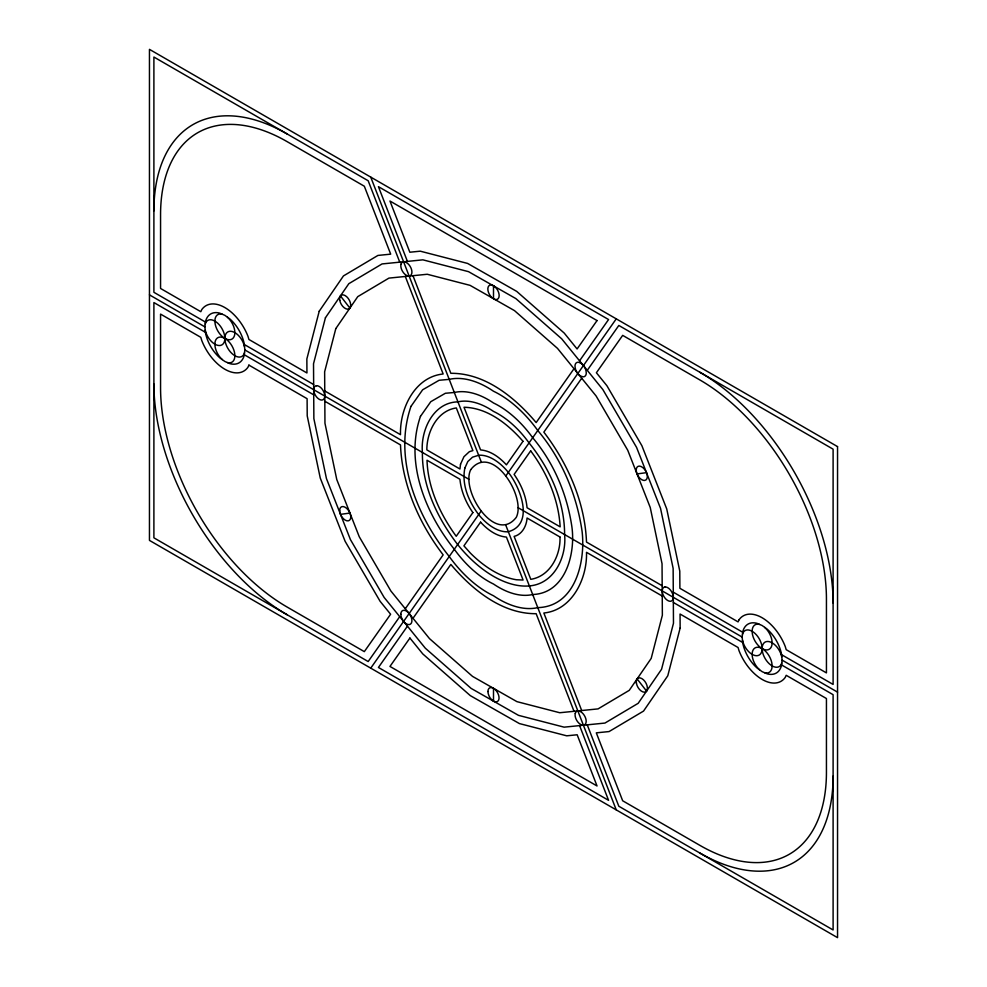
<?xml version="1.0" encoding="UTF-8"?>
<svg xmlns="http://www.w3.org/2000/svg" width="987" height="987" viewBox="0 0 987 987"><rect width="100%" height="100%" fill="white"/><g stroke="black" fill="none" stroke-linecap="round" stroke-linejoin="round"><path stroke-width="1.48" d="M204.889 326.87L205.567 321.293A28.265 16.323 60 0 1 219.694 313.126L224.863 315.334L230.045 319.109A28.265 16.323 60 0 1 244.171 343.575L244.85 349.941L244.171 355.517A28.265 16.323 60 0 1 230.045 363.685L224.863 361.476L219.694 357.713A28.265 16.323 60 0 1 205.567 333.236L204.889 326.87L149.456 294.866M742.15 637.059L742.829 631.483A28.265 16.323 60 0 1 756.955 623.315L762.137 625.524L767.306 629.287A28.265 16.323 60 0 1 781.433 653.764L782.111 660.13L781.433 665.707A28.265 16.323 60 0 1 767.306 673.874L762.137 671.666L756.955 667.891A28.265 16.323 60 0 1 742.829 643.425L742.15 637.059L517.879 507.577M399.735 616.653L368.176 661.537L153.898 537.829L153.898 302.565L205.469 332.335M405.287 608.745L443.151 554.867C419.13 523.455 402.017 484.777 400.5 444.927L324.822 401.24M573.99 368.731L536.151 422.559C514.98 397.49 485.148 373.024 450.849 373.308L412.973 275.694M579.542 360.835L608.572 319.541L378.428 186.666L407.421 261.395M370.742 668.15L481.311 510.847M505.689 476.153L616.258 318.85M407.458 626.165L378.428 667.459L608.572 800.334L579.579 725.605M413.01 618.269L450.849 564.441C472.02 589.51 501.852 613.976 536.151 613.692L574.027 711.306M581.713 378.255L543.849 432.133C567.87 463.545 584.983 502.223 586.5 542.073L662.178 585.76M587.265 370.347L618.824 325.463L833.102 449.171L833.102 684.435L781.531 654.665M340.503 514.35L349.953 513.067M637.047 473.933L646.497 472.65M205.469 322.083L153.898 292.312L153.898 57.036L368.176 180.757L399.76 262.16M244.27 344.475L313.656 384.535M324.76 390.951L400.5 434.675C399.636 408.692 414.737 376.849 443.151 373.987L405.312 276.471M673.282 592.175L742.73 632.26M244.85 349.941L469.121 479.423M782.111 660.13L837.544 692.134M244.27 354.74L313.718 394.825M662.24 596.049L586.5 552.325C587.364 578.308 572.263 610.151 543.849 613.013L581.688 710.529M673.344 602.465L742.73 642.525M781.531 664.917L833.102 694.688L833.102 929.964L618.824 806.243L587.24 724.84M340.441 295.903L349.892 308.092M637.108 678.908L646.559 691.097M370.742 177.105L481.311 462.076M505.689 524.924L616.258 809.895M493.5 285.86L493.5 298.691M493.5 688.309L493.5 701.14M833.102 776.127A188.406 108.78 60 0 1 699.869 853.039M699.869 372.259A188.406 108.78 60 0 1 833.102 603.008M287.131 614.741A188.406 108.78 60 0 1 153.898 383.992M153.898 210.873A188.406 108.78 60 0 1 287.131 133.961M781.778 662.919A14.126 8.155 60 0 1 766.393 660.5A14.126 8.155 60 0 1 766.393 641.599A14.126 8.155 60 0 1 781.778 656.947M742.483 634.271A14.126 8.155 60 0 1 757.868 636.677A14.126 8.155 60 0 1 757.868 655.59A14.126 8.155 60 0 1 742.483 640.242M764.715 627.399A14.126 8.155 60 0 1 770.316 648.397A14.126 8.155 60 0 1 753.945 638.947A14.126 8.155 60 0 1 759.546 624.413M759.546 669.778A14.126 8.155 60 0 1 753.945 648.792A14.126 8.155 60 0 1 770.316 658.243A14.126 8.155 60 0 1 764.715 672.764M205.222 324.081A14.126 8.155 60 0 1 220.607 326.5A14.126 8.155 60 0 1 220.607 345.401A14.126 8.155 60 0 1 205.222 330.053M244.517 352.729A14.126 8.155 60 0 1 229.132 350.323A14.126 8.155 60 0 1 229.132 331.41A14.126 8.155 60 0 1 244.517 346.758M227.454 317.222A14.126 8.155 60 0 1 233.055 338.208A14.126 8.155 60 0 1 216.684 328.757A14.126 8.155 60 0 1 222.285 314.236M222.285 359.601A14.126 8.155 60 0 1 216.684 338.603A14.126 8.155 60 0 1 233.055 348.053A14.126 8.155 60 0 1 227.454 362.587M559.987 537.014C560.727 555.15 550.141 576.309 530.784 579.332L514.116 536.397C522.16 534.547 526.626 525.726 527.058 518.002L559.987 537.014M564.601 534.547C566.772 556.939 554.163 583.946 529.365 585.92A101.427 58.554 60 0 1 457.635 544.516C437.488 518.224 421.992 486.184 422.399 452.453C420.425 430.492 433.145 402.289 457.943 401.869A76.147 43.959 60 0 1 493.5 411.394A76.147 43.959 60 0 1 529.057 442.916C549.858 468.578 564.638 501.137 564.601 534.547M401.006 264.171L400.821 265.725A7.847 4.528 60 0 0 403.597 272.881L404.929 274.287A7.847 4.528 60 0 0 411.727 273.683L411.924 272.128A7.847 4.528 60 0 0 409.149 264.985L407.804 263.566A7.847 4.528 60 0 0 401.006 264.171M460.522 464.26L459.942 468.998L426.84 449.887C426.779 431.998 437.068 410.703 456.327 407.939L472.884 450.603L469.356 451.688L463.939 456.722L460.522 464.26M464.852 468.097C461.484 484.74 468.763 501.519 478.67 514.597A41.947 24.219 60 0 0 508.33 531.722C534.942 524.196 520.186 487.023 508.33 472.403A41.947 24.219 60 0 0 478.67 455.278L472.526 457.178L467.813 461.546L464.852 468.097M575.273 713.317L575.076 714.872A7.847 4.528 60 0 0 577.851 722.015L579.196 723.434A7.847 4.528 60 0 0 585.994 722.829L586.179 721.275A7.847 4.528 60 0 0 583.403 714.119L582.071 712.713A7.847 4.528 60 0 0 575.273 713.317M319.22 311.226L306.858 358.96L306.945 372.975L248.921 339.479L247.996 336.345A37.765 21.8 60 0 0 201.743 309.634L200.805 311.695L160.56 288.463L160.56 214.722A178.992 103.339 60 0 1 287.131 141.647L364.326 186.222L390.692 254.152L377.922 255.436L343.464 275.916L319.22 311.226M325.439 317.74L313.521 363.759L313.866 418.624L326.45 478.596L350.422 539.581L384.14 597.431L425.311 648.188L471.132 688.408L518.471 715.341L564.12 727.16L604.945 723.064L638.182 703.312L661.561 669.26L673.479 623.241L673.134 568.376L660.55 508.404L636.578 447.419L602.86 389.569L561.689 338.812L515.868 298.592L468.529 271.659L422.88 259.84L382.055 263.936L348.818 283.688L325.439 317.74M335.814 328.585L324.637 371.778L324.957 423.25L336.764 479.522L359.256 536.743L390.889 591.016L429.518 638.638L472.514 676.379L516.929 701.646L559.752 712.737L598.073 708.888L629.25 690.357L651.186 658.415L662.363 615.222L662.043 563.75L650.236 507.478L627.744 450.257L596.111 395.984L557.482 348.362L514.486 310.621L470.071 285.354L427.248 274.263L388.927 278.112L357.75 296.643L335.814 328.585M470.713 469.664C460.46 490.539 495.104 544.713 516.287 517.336C526.54 496.461 491.896 442.287 470.713 469.664M680.142 628.04L667.78 675.774L643.536 711.084L609.078 731.564L596.308 732.847L622.674 800.778L699.869 845.353A178.992 103.339 60 0 0 826.44 772.278L826.44 698.537L786.195 675.305L785.257 677.366A37.765 21.8 60 0 1 739.004 650.655L738.079 647.521L680.055 614.025L680.142 628.04M410.974 406.385C393.085 458.387 416.526 515.572 449.221 556.495A94.838 54.754 60 0 0 493.5 595.766A94.838 54.754 60 0 0 537.779 607.634C575.31 606.598 585.735 561.628 582.059 531.166C576.667 494.487 561.726 458.943 537.779 430.505A94.838 54.754 60 0 0 493.5 391.234A94.838 54.754 60 0 0 449.221 379.366L439.116 380.279L422.633 389.791L410.974 406.385M420.45 416.391C404.621 462.422 425.36 513.043 454.304 549.265A83.944 48.462 60 0 0 493.5 584.02A83.944 48.462 60 0 0 532.696 594.519C565.391 593.36 575.68 553.904 571.892 526.848C567.118 494.376 553.892 462.915 532.696 437.734A83.944 48.462 60 0 0 493.5 402.98A83.944 48.462 60 0 0 454.304 392.481L445.371 393.27L430.776 401.697L420.45 416.391M248.921 365.116L247.996 367.176A37.765 21.8 60 0 1 201.743 340.478L200.805 337.332L160.56 314.1L160.56 387.842A178.992 103.339 60 0 0 287.131 607.054L364.326 651.63L390.605 614.247L380.094 601.28L345.117 541.295L320.257 478.041L307.216 415.86L307.105 398.699L248.921 365.116M739.004 619.824L738.079 621.884L679.895 588.301L679.784 571.14L666.743 508.959L641.883 445.705L606.906 385.72L596.395 372.753L622.674 335.37L699.869 379.946A178.992 103.339 60 0 1 826.44 599.158L826.44 672.9L786.195 649.668L785.257 646.522A37.765 21.8 60 0 0 739.004 619.824M597.036 320.565L577.087 348.954L564.219 333.075L516.694 291.375L467.604 263.43L420.265 251.179L409.839 252.228L389.964 201.027L597.036 320.565M472.884 512.586L456.216 536.286C440.153 514.227 427.864 487.862 427.013 460.238L459.942 479.263C461.052 491.242 466 502.79 472.884 512.586M522.987 441.3L506.43 464.852C499.669 457.524 490.786 450.751 480.57 449.924L464.013 407.249C487.615 407.779 508.071 424.163 522.987 441.3M480.57 522.148L463.915 545.848L470.491 553.201A95.122 54.914 60 0 0 516.509 579.764L523.085 580.023L506.43 537.076C496.214 536.249 487.331 529.476 480.57 522.148M530.673 450.862L514.116 474.414C521 484.21 525.948 495.758 527.058 507.737L560.16 526.861C558.605 499.373 546.983 472.798 530.673 450.862M409.913 638.046L389.964 666.435L597.036 785.973L577.161 734.772L566.735 735.821L519.396 723.57L470.305 695.625L422.781 653.925L409.913 638.046M316.457 385.732L315.309 386.09A7.847 4.528 60 0 0 315.309 395.158L316.457 396.836A7.847 4.528 60 0 0 322.009 400.043L323.156 399.686A7.847 4.528 60 0 0 323.156 390.618L322.009 388.94A7.847 4.528 60 0 0 316.457 385.732M664.991 586.957L663.844 587.314A7.847 4.528 60 0 0 663.844 596.382L664.991 598.06A7.847 4.528 60 0 0 670.543 601.268L671.691 600.91A7.847 4.528 60 0 0 671.691 591.842L670.543 590.164A7.847 4.528 60 0 0 664.991 586.957M579.505 362.488L578.111 362.241A7.995 4.614 60 0 0 574.989 365.881C575.063 370.618 578.185 376.059 583.157 376.837A7.995 4.614 60 0 0 586.278 373.197C586.241 368.793 583.601 364.277 579.505 362.488M493.845 285.959L492.377 285.218A7.995 4.614 60 0 0 487.849 288.611A7.995 4.614 60 0 0 491.711 297.432L494.623 299.332A7.995 4.614 60 0 0 499.151 295.94A7.995 4.614 60 0 0 495.289 287.118L493.845 285.959M837.544 446.605L149.456 49.35L149.456 540.395L837.544 937.65L837.544 446.605M400.821 614.259A7.847 4.528 60 0 0 409.149 624.611A7.847 4.528 60 0 0 409.149 613.507A7.847 4.528 60 0 0 400.821 614.259M339.676 510.698A7.847 4.528 60 0 0 348.152 520.852A7.847 4.528 60 0 0 347.856 509.588A7.847 4.528 60 0 0 339.676 510.698M636.43 683.349A7.859 4.54 60 0 0 645.646 691.875A7.859 4.54 60 0 0 643.438 679.784A7.859 4.54 60 0 0 636.43 683.349M339.762 300.344A7.859 4.54 60 0 0 348.966 308.869A7.859 4.54 60 0 0 346.758 296.779A7.859 4.54 60 0 0 339.762 300.344M636.22 470.281A7.847 4.528 60 0 0 644.696 480.435A7.847 4.528 60 0 0 644.4 469.158A7.847 4.528 60 0 0 636.22 470.281M487.948 691.517A7.847 4.528 60 0 0 496.276 701.88A7.847 4.528 60 0 0 496.276 690.777A7.847 4.528 60 0 0 487.948 691.517"/></g></svg>
